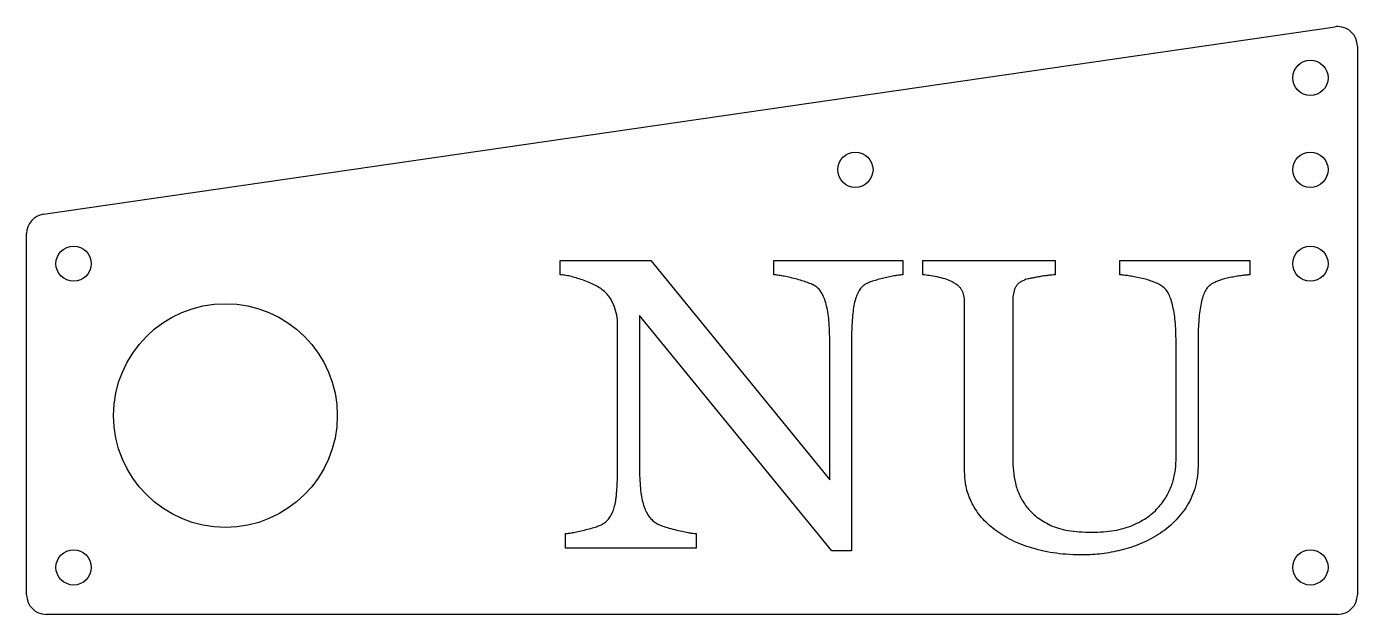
# Model space of a CAD drawing. Header units: inches. Extents: x 2.42 to 9.11, y 5.05 to 8.01.
import ezdxf

# ---------------------------------------------------------------- set-up
doc = ezdxf.new("R2010")
doc.units = ezdxf.units.IN
doc.header["$MEASUREMENT"] = 0
doc.layers.get('0').update_dxf_attribs({"lineweight": 0})

msp = doc.modelspace()

# ---------------------------------------------------------------- linework, layer by layer
at = {"color": 18, "lineweight": 25, "true_color": 0x000000}
for p, q in [((2.5021, 7.0616), (8.9982, 8.0045)), ((9.1107, 7.9071), (9.1107, 5.1478)), ((2.4178, 5.1478), (2.4178, 6.9642)), ((5.1018, 6.7575), (5.1018, 6.8296)), ((5.1018, 6.8296), (5.558, 6.8295)), ((5.558, 6.8295), (6.457, 5.7264)), ((6.1756, 6.7573), (6.1756, 6.8294)), ((6.1756, 6.8294), (6.8254, 6.8293)), ((6.8254, 6.8293), (6.8254, 6.7572)), ((6.9255, 6.7573), (6.9255, 6.8294)), ((6.9255, 6.8294), (7.5916, 6.8293)), ((7.5916, 6.8293), (7.5916, 6.7572)), ((7.916, 6.7572), (7.916, 6.8293)), ((7.916, 6.8293), (8.5693, 6.8292)), ((8.5693, 6.8292), (8.5693, 6.7571)), ((7.3774, 6.6298), (7.3773, 5.8306)), ((7.1352, 5.7642), (7.1353, 6.6195)), ((5.3901, 5.7952), (5.3902, 6.5076)), ((5.4996, 6.5523), (5.4995, 5.8063)), ((6.4681, 5.3689), (5.4996, 6.5523)), ((6.5666, 6.4276), (6.5664, 5.3688)), ((8.31, 6.4348), (8.3099, 5.806)), ((6.457, 5.7264), (6.4571, 6.4148)), ((8.1987, 5.8284), (8.1988, 6.4215)), ((5.1286, 5.3832), (5.1286, 5.4558)), ((5.7844, 5.4557), (5.7844, 5.3831)), ((5.7844, 5.3831), (5.1286, 5.3832)), ((6.5664, 5.3688), (6.4681, 5.3689)), ((9.0123, 5.0493), (2.5162, 5.0493))]:
    msp.add_line(p, q, dxfattribs=at)
for centre, radius in [((8.8745, 7.7478), 0.0886), ((6.586, 7.2855), 0.0886), ((8.8745, 7.2855), 0.0886), ((2.654, 6.8131), 0.0886), ((8.8745, 6.8131), 0.0886), ((3.4178, 6.0493), 0.5625), ((2.654, 5.2855), 0.0886), ((8.8745, 5.2855), 0.0886)]:
    msp.add_circle(centre, radius, dxfattribs=at)
for points, knots in [([(9.1107, 7.9071), (9.1107, 7.9614), (9.0667, 8.0055), (9.0123, 8.0055), (9.0076, 8.0055), (9.0028, 8.0052), (8.9982, 8.0045)], [0, 0, 0, 0, 1, 1, 1, 2, 2, 2, 2]), ([(5.3237, 6.6737), (5.3164, 6.6793), (5.3091, 6.6848), (5.3016, 6.6898), (5.2934, 6.6953), (5.285, 6.7003), (5.2763, 6.7049), (5.2666, 6.7099), (5.2567, 6.7144), (5.2467, 6.7186), (5.2358, 6.7232), (5.2249, 6.7274), (5.2138, 6.7313), (5.203, 6.7351), (5.192, 6.7385), (5.181, 6.7418), (5.1712, 6.7447), (5.1613, 6.7476), (5.1514, 6.75), (5.1427, 6.752), (5.1339, 6.7537), (5.125, 6.7549), (5.1173, 6.756), (5.1095, 6.7567), (5.1018, 6.7575)], [0, 0, 0, 0, 1, 1, 1, 2, 2, 2, 3, 3, 3, 4, 4, 4, 5, 5, 5, 6, 6, 6, 7, 7, 7, 8, 8, 8, 8]), ([(6.3872, 6.6989), (6.3812, 6.7023), (6.3752, 6.7056), (6.369, 6.7086), (6.3614, 6.7121), (6.3536, 6.7152), (6.3458, 6.718), (6.3364, 6.7214), (6.327, 6.7246), (6.3175, 6.7275), (6.3065, 6.7308), (6.2953, 6.7338), (6.2842, 6.7367), (6.273, 6.7396), (6.2618, 6.7425), (6.2505, 6.7451), (6.2408, 6.7473), (6.2311, 6.7492), (6.2213, 6.7511), (6.213, 6.7526), (6.2046, 6.7541), (6.1962, 6.7552), (6.1894, 6.756), (6.1825, 6.7567), (6.1756, 6.7573)], [0, 0, 0, 0, 1, 1, 1, 2, 2, 2, 3, 3, 3, 4, 4, 4, 5, 5, 5, 6, 6, 6, 7, 7, 7, 8, 8, 8, 8]), ([(6.4571, 6.4148), (6.4569, 6.4346), (6.4567, 6.4544), (6.456, 6.4742), (6.4554, 6.4916), (6.4545, 6.509), (6.4528, 6.5264), (6.4514, 6.5414), (6.4495, 6.5563), (6.4471, 6.5712), (6.4449, 6.5838), (6.4424, 6.5964), (6.4391, 6.6088), (6.4363, 6.6193), (6.4331, 6.6298), (6.429, 6.6399), (6.4256, 6.6486), (6.4216, 6.657), (6.417, 6.6652), (6.4131, 6.6722), (6.4087, 6.6791), (6.4033, 6.6849), (6.3985, 6.6901), (6.3928, 6.6945), (6.3872, 6.6989)], [0, 0, 0, 0, 1, 1, 1, 2, 2, 2, 3, 3, 3, 4, 4, 4, 5, 5, 5, 6, 6, 6, 7, 7, 7, 8, 8, 8, 8]), ([(6.6353, 6.7092), (6.6287, 6.7042), (6.6222, 6.6993), (6.6166, 6.6935), (6.6105, 6.6872), (6.6054, 6.6798), (6.6011, 6.672), (6.5963, 6.6633), (6.5924, 6.654), (6.5891, 6.6446), (6.5854, 6.6337), (6.5826, 6.6226), (6.5803, 6.6113), (6.5777, 6.5985), (6.5758, 6.5856), (6.5743, 6.5727), (6.5726, 6.5582), (6.5713, 6.5437), (6.5702, 6.5291), (6.569, 6.5131), (6.568, 6.497), (6.5674, 6.4808), (6.5668, 6.4631), (6.5667, 6.4454), (6.5666, 6.4276)], [0, 0, 0, 0, 1, 1, 1, 2, 2, 2, 3, 3, 3, 4, 4, 4, 5, 5, 5, 6, 6, 6, 7, 7, 7, 8, 8, 8, 8]), ([(6.8254, 6.7572), (6.8195, 6.7568), (6.8135, 6.7563), (6.8076, 6.7557), (6.8002, 6.7549), (6.7928, 6.7538), (6.7855, 6.7525), (6.7767, 6.7509), (6.768, 6.7492), (6.7593, 6.7473), (6.7491, 6.7452), (6.7388, 6.743), (6.7286, 6.7407), (6.7184, 6.7383), (6.7082, 6.7358), (6.6981, 6.733), (6.6896, 6.7305), (6.6811, 6.7278), (6.6726, 6.725), (6.6655, 6.7227), (6.6584, 6.7203), (6.6516, 6.7173), (6.646, 6.7149), (6.6406, 6.712), (6.6353, 6.7092)], [0, 0, 0, 0, 1, 1, 1, 2, 2, 2, 3, 3, 3, 4, 4, 4, 5, 5, 5, 6, 6, 6, 7, 7, 7, 8, 8, 8, 8]), ([(7.0697, 6.7234), (7.0592, 6.728), (7.0487, 6.7326), (7.0379, 6.7363), (7.0249, 6.7407), (7.0113, 6.7436), (6.9978, 6.7464), (6.9845, 6.7491), (6.9711, 6.7515), (6.9577, 6.7535), (6.947, 6.755), (6.9362, 6.7562), (6.9255, 6.7573)], [0, 0, 0, 0, 1, 1, 1, 2, 2, 2, 3, 3, 3, 4, 4, 4, 4]), ([(7.1353, 6.6195), (7.1349, 6.6306), (7.1344, 6.6416), (7.1321, 6.6524), (7.1301, 6.6617), (7.1267, 6.6708), (7.122, 6.6792), (7.1197, 6.6834), (7.1171, 6.6874), (7.1141, 6.691), (7.1107, 6.6951), (7.1067, 6.6987), (7.1025, 6.7021), (7.0978, 6.7061), (7.0929, 6.7098), (7.0877, 6.7131), (7.0819, 6.7168), (7.0758, 6.7201), (7.0697, 6.7234)], [0, 0, 0, 0, 1, 1, 1, 2, 2, 2, 3, 3, 3, 4, 4, 4, 5, 5, 5, 6, 6, 6, 6]), ([(7.4418, 6.7328), (7.4358, 6.7305), (7.4299, 6.7283), (7.4242, 6.7255), (7.4191, 6.723), (7.4141, 6.72), (7.4096, 6.7165), (7.4054, 6.7132), (7.4015, 6.7093), (7.3982, 6.7051), (7.395, 6.701), (7.3924, 6.6965), (7.3901, 6.6918), (7.3855, 6.6825), (7.3825, 6.6724), (7.3806, 6.6622), (7.3787, 6.6515), (7.378, 6.6406), (7.3774, 6.6298)], [0, 0, 0, 0, 1, 1, 1, 2, 2, 2, 3, 3, 3, 4, 4, 4, 5, 5, 5, 6, 6, 6, 6]), ([(7.5916, 6.7572), (7.5859, 6.7569), (7.5803, 6.7566), (7.5746, 6.7561), (7.5684, 6.7556), (7.5622, 6.755), (7.556, 6.7542), (7.5489, 6.7534), (7.5418, 6.7524), (7.5347, 6.7514), (7.527, 6.7503), (7.5194, 6.7491), (7.5117, 6.7478), (7.5044, 6.7465), (7.497, 6.7451), (7.4896, 6.7437), (7.4833, 6.7425), (7.4769, 6.7414), (7.4705, 6.7401), (7.4652, 6.7389), (7.4599, 6.7376), (7.4547, 6.7362), (7.4504, 6.7351), (7.4461, 6.7339), (7.4418, 6.7328)], [0, 0, 0, 0, 1, 1, 1, 2, 2, 2, 3, 3, 3, 4, 4, 4, 5, 5, 5, 6, 6, 6, 7, 7, 7, 8, 8, 8, 8]), ([(8.1276, 6.7009), (8.1206, 6.7051), (8.1135, 6.7093), (8.1062, 6.7129), (8.098, 6.717), (8.0896, 6.7203), (8.0811, 6.7234), (8.0716, 6.7269), (8.062, 6.7301), (8.0523, 6.7329), (8.0417, 6.7359), (8.0309, 6.7383), (8.0201, 6.7406), (8.0094, 6.7429), (7.9987, 6.745), (7.9879, 6.7471), (7.9787, 6.7488), (7.9695, 6.7506), (7.9602, 6.752), (7.9522, 6.7533), (7.9441, 6.7543), (7.936, 6.7552), (7.9294, 6.756), (7.9227, 6.7566), (7.916, 6.7572)], [0, 0, 0, 0, 1, 1, 1, 2, 2, 2, 3, 3, 3, 4, 4, 4, 5, 5, 5, 6, 6, 6, 7, 7, 7, 8, 8, 8, 8]), ([(8.1988, 6.4215), (8.1985, 6.4395), (8.1982, 6.4576), (8.1975, 6.4756), (8.1969, 6.4918), (8.1959, 6.5081), (8.1943, 6.5243), (8.1929, 6.539), (8.191, 6.5537), (8.1885, 6.5683), (8.1864, 6.5812), (8.1838, 6.594), (8.1806, 6.6067), (8.1778, 6.6178), (8.1745, 6.6288), (8.1705, 6.6395), (8.1671, 6.6487), (8.1632, 6.6576), (8.1585, 6.6661), (8.1545, 6.6734), (8.1498, 6.6805), (8.1441, 6.6865), (8.1392, 6.6918), (8.1334, 6.6964), (8.1276, 6.7009)], [0, 0, 0, 0, 1, 1, 1, 2, 2, 2, 3, 3, 3, 4, 4, 4, 5, 5, 5, 6, 6, 6, 7, 7, 7, 8, 8, 8, 8]), ([(8.3778, 6.7112), (8.3717, 6.7065), (8.3655, 6.7017), (8.3602, 6.6961), (8.3544, 6.69), (8.3497, 6.6827), (8.3456, 6.6751), (8.3408, 6.6663), (8.3369, 6.6571), (8.3336, 6.6477), (8.3298, 6.6367), (8.327, 6.6255), (8.3246, 6.6142), (8.3219, 6.6014), (8.3198, 6.5885), (8.3182, 6.5756), (8.3163, 6.5613), (8.315, 6.547), (8.3139, 6.5326), (8.3126, 6.5171), (8.3115, 6.5015), (8.3108, 6.4859), (8.3102, 6.4688), (8.3101, 6.4518), (8.31, 6.4348)], [0, 0, 0, 0, 1, 1, 1, 2, 2, 2, 3, 3, 3, 4, 4, 4, 5, 5, 5, 6, 6, 6, 7, 7, 7, 8, 8, 8, 8]), ([(8.5693, 6.7571), (8.5634, 6.7567), (8.5575, 6.7563), (8.5517, 6.7558), (8.5446, 6.7551), (8.5376, 6.7542), (8.5306, 6.7532), (8.5222, 6.7521), (8.5139, 6.7509), (8.5055, 6.7496), (8.496, 6.7481), (8.4865, 6.7464), (8.477, 6.7446), (8.4673, 6.7428), (8.4576, 6.7408), (8.448, 6.7384), (8.4392, 6.7362), (8.4305, 6.7336), (8.4218, 6.7307), (8.4138, 6.728), (8.4059, 6.7252), (8.3982, 6.7217), (8.3913, 6.7185), (8.3845, 6.7148), (8.3778, 6.7112)], [0, 0, 0, 0, 1, 1, 1, 2, 2, 2, 3, 3, 3, 4, 4, 4, 5, 5, 5, 6, 6, 6, 7, 7, 7, 8, 8, 8, 8]), ([(5.3902, 6.5076), (5.3894, 6.5233), (5.3886, 6.539), (5.3859, 6.5544), (5.383, 6.5704), (5.3781, 6.586), (5.3722, 6.6012), (5.3693, 6.6087), (5.3661, 6.6161), (5.3625, 6.6233), (5.3591, 6.63), (5.3553, 6.6366), (5.3511, 6.6428), (5.3472, 6.6487), (5.343, 6.6544), (5.3383, 6.6596), (5.3337, 6.6646), (5.3287, 6.6692), (5.3237, 6.6737)], [0, 0, 0, 0, 1, 1, 1, 2, 2, 2, 3, 3, 3, 4, 4, 4, 5, 5, 5, 6, 6, 6, 6]), ([(7.3773, 5.8306), (7.378, 5.8107), (7.3787, 5.7908), (7.3807, 5.771), (7.3828, 5.75), (7.3862, 5.7291), (7.3912, 5.7085), (7.3937, 5.698), (7.3967, 5.6875), (7.4002, 5.6772), (7.4037, 5.6669), (7.4078, 5.6568), (7.4124, 5.647), (7.4171, 5.637), (7.4223, 5.6273), (7.4281, 5.618), (7.4341, 5.6083), (7.4406, 5.5991), (7.4472, 5.5899)], [0, 0, 0, 0, 1, 1, 1, 2, 2, 2, 3, 3, 3, 4, 4, 4, 5, 5, 5, 6, 6, 6, 6]), ([(8.1141, 5.5919), (8.1214, 5.601), (8.1286, 5.6101), (8.1354, 5.6196), (8.142, 5.6288), (8.1481, 5.6383), (8.1536, 5.6481), (8.1589, 5.6575), (8.1637, 5.6672), (8.168, 5.6771), (8.1723, 5.6868), (8.176, 5.6968), (8.1794, 5.7069), (8.1827, 5.7168), (8.1856, 5.7268), (8.188, 5.737), (8.1904, 5.747), (8.1923, 5.7572), (8.194, 5.7674), (8.1956, 5.7775), (8.1969, 5.7876), (8.1976, 5.7977), (8.1984, 5.8079), (8.1986, 5.8181), (8.1987, 5.8284)], [0, 0, 0, 0, 1, 1, 1, 2, 2, 2, 3, 3, 3, 4, 4, 4, 5, 5, 5, 6, 6, 6, 7, 7, 7, 8, 8, 8, 8]), ([(5.3213, 5.5077), (5.3277, 5.5128), (5.334, 5.5179), (5.3396, 5.5238), (5.3453, 5.5297), (5.3503, 5.5364), (5.3546, 5.5435), (5.3592, 5.5511), (5.3631, 5.5591), (5.3664, 5.5673), (5.37, 5.5762), (5.3729, 5.5853), (5.3752, 5.5946), (5.3765, 5.5998), (5.3776, 5.6051), (5.3787, 5.6104), (5.3799, 5.6166), (5.381, 5.6229), (5.3819, 5.6291), (5.3829, 5.6362), (5.3836, 5.6433), (5.3842, 5.6504), (5.385, 5.6582), (5.3858, 5.6661), (5.3864, 5.674), (5.3871, 5.6827), (5.3875, 5.6915), (5.3879, 5.7004), (5.3884, 5.7101), (5.3889, 5.7198), (5.3892, 5.7295), (5.3896, 5.74), (5.3897, 5.7506), (5.3898, 5.7611), (5.39, 5.7725), (5.39, 5.7838), (5.3901, 5.7952)], [0, 0, 0, 0, 1, 1, 1, 2, 2, 2, 3, 3, 3, 4, 4, 4, 5, 5, 5, 6, 6, 6, 7, 7, 7, 8, 8, 8, 9, 9, 9, 10, 10, 10, 11, 11, 11, 12, 12, 12, 12]), ([(5.4995, 5.8063), (5.4997, 5.7867), (5.4999, 5.767), (5.5006, 5.7473), (5.5012, 5.7301), (5.5023, 5.7128), (5.5038, 5.6956), (5.5051, 5.6806), (5.5068, 5.6656), (5.5091, 5.6508), (5.5111, 5.6383), (5.5136, 5.6259), (5.5166, 5.6136), (5.5193, 5.603), (5.5225, 5.5925), (5.5265, 5.5823), (5.5301, 5.5733), (5.5343, 5.5646), (5.539, 5.5561), (5.5432, 5.5485), (5.5477, 5.541), (5.5533, 5.5344), (5.5584, 5.5285), (5.5643, 5.5232), (5.5703, 5.5179)], [0, 0, 0, 0, 1, 1, 1, 2, 2, 2, 3, 3, 3, 4, 4, 4, 5, 5, 5, 6, 6, 6, 7, 7, 7, 8, 8, 8, 8]), ([(7.2871, 5.4749), (7.2749, 5.4846), (7.2628, 5.4943), (7.2515, 5.5049), (7.2407, 5.515), (7.2306, 5.5259), (7.221, 5.5371), (7.2116, 5.5481), (7.2027, 5.5594), (7.1946, 5.5712), (7.1867, 5.5829), (7.1795, 5.5951), (7.1732, 5.6077), (7.1669, 5.6201), (7.1615, 5.6328), (7.1566, 5.6457), (7.1519, 5.6583), (7.1478, 5.6712), (7.1446, 5.6843), (7.1415, 5.6973), (7.1392, 5.7105), (7.1378, 5.7238), (7.1363, 5.7372), (7.1358, 5.7507), (7.1352, 5.7642)], [0, 0, 0, 0, 1, 1, 1, 2, 2, 2, 3, 3, 3, 4, 4, 4, 5, 5, 5, 6, 6, 6, 7, 7, 7, 8, 8, 8, 8]), ([(8.3099, 5.806), (8.3093, 5.7865), (8.3086, 5.767), (8.3064, 5.7477), (8.3044, 5.7294), (8.3009, 5.7113), (8.2961, 5.6936), (8.2915, 5.6764), (8.2858, 5.6595), (8.2787, 5.6432), (8.2719, 5.6272), (8.2638, 5.6117), (8.2547, 5.5968), (8.2457, 5.5821), (8.2356, 5.568), (8.2249, 5.5545), (8.2142, 5.5412), (8.2028, 5.5283), (8.1907, 5.5161), (8.1786, 5.5039), (8.1658, 5.4922), (8.1523, 5.4816), (8.1385, 5.4708), (8.124, 5.4609), (8.1094, 5.4511)], [0, 0, 0, 0, 1, 1, 1, 2, 2, 2, 3, 3, 3, 4, 4, 4, 5, 5, 5, 6, 6, 6, 7, 7, 7, 8, 8, 8, 8]), ([(7.4472, 5.5899), (7.455, 5.5808), (7.4628, 5.5717), (7.4712, 5.5633), (7.4799, 5.5545), (7.4891, 5.5464), (7.4989, 5.539), (7.5091, 5.5312), (7.5197, 5.5242), (7.5306, 5.5175), (7.5422, 5.5105), (7.554, 5.5039), (7.5663, 5.4982), (7.5796, 5.492), (7.5935, 5.4868), (7.6077, 5.4825), (7.6236, 5.4778), (7.6398, 5.4742), (7.6562, 5.4714), (7.6744, 5.4682), (7.6929, 5.4661), (7.7113, 5.4647), (7.7321, 5.4632), (7.7529, 5.4628), (7.7738, 5.4623)], [0, 0, 0, 0, 1, 1, 1, 2, 2, 2, 3, 3, 3, 4, 4, 4, 5, 5, 5, 6, 6, 6, 7, 7, 7, 8, 8, 8, 8]), ([(7.7738, 5.4623), (7.7936, 5.4628), (7.8134, 5.4632), (7.8332, 5.4647), (7.8515, 5.466), (7.8698, 5.4682), (7.8879, 5.4713), (7.9046, 5.4742), (7.9211, 5.4778), (7.9373, 5.4825), (7.9524, 5.4868), (7.9672, 5.4921), (7.9817, 5.4981), (7.9954, 5.5039), (8.0087, 5.5103), (8.0216, 5.5175), (8.0337, 5.5241), (8.0455, 5.5314), (8.0568, 5.5393), (8.0677, 5.5469), (8.0781, 5.5552), (8.0877, 5.5642), (8.097, 5.5729), (8.1056, 5.5824), (8.1141, 5.5919)], [0, 0, 0, 0, 1, 1, 1, 2, 2, 2, 3, 3, 3, 4, 4, 4, 5, 5, 5, 6, 6, 6, 7, 7, 7, 8, 8, 8, 8]), ([(5.1286, 5.4558), (5.1346, 5.4563), (5.1405, 5.4569), (5.1464, 5.4577), (5.1542, 5.4587), (5.1619, 5.4601), (5.1696, 5.4615), (5.179, 5.4633), (5.1884, 5.4652), (5.1977, 5.4673), (5.2089, 5.4699), (5.2201, 5.4726), (5.2312, 5.4755), (5.2422, 5.4783), (5.2532, 5.4811), (5.264, 5.4843), (5.2727, 5.4868), (5.2813, 5.4894), (5.2898, 5.4924), (5.2963, 5.4947), (5.3028, 5.4972), (5.3089, 5.5004), (5.3132, 5.5026), (5.3173, 5.5051), (5.3213, 5.5077)], [0, 0, 0, 0, 1, 1, 1, 2, 2, 2, 3, 3, 3, 4, 4, 4, 5, 5, 5, 6, 6, 6, 7, 7, 7, 8, 8, 8, 8]), ([(5.5703, 5.5179), (5.5756, 5.514), (5.5809, 5.5101), (5.5866, 5.5068), (5.5939, 5.5024), (5.6018, 5.4991), (5.6098, 5.496), (5.6198, 5.4922), (5.63, 5.4888), (5.6402, 5.4857), (5.6524, 5.4821), (5.6648, 5.4788), (5.6771, 5.4758), (5.6895, 5.4729), (5.7019, 5.4701), (5.7143, 5.4675), (5.7243, 5.4653), (5.7344, 5.4633), (5.7445, 5.4612), (5.7523, 5.4597), (5.7601, 5.4581), (5.7679, 5.4572), (5.7734, 5.4565), (5.7789, 5.4561), (5.7844, 5.4557)], [0, 0, 0, 0, 1, 1, 1, 2, 2, 2, 3, 3, 3, 4, 4, 4, 5, 5, 5, 6, 6, 6, 7, 7, 7, 8, 8, 8, 8]), ([(7.733, 5.3482), (7.7096, 5.3486), (7.6863, 5.349), (7.663, 5.3503), (7.6409, 5.3516), (7.6187, 5.3537), (7.5967, 5.3566), (7.5758, 5.3593), (7.5551, 5.3629), (7.5345, 5.3673), (7.5148, 5.3715), (7.4954, 5.3766), (7.4761, 5.3824), (7.4579, 5.3878), (7.4398, 5.3939), (7.422, 5.4008), (7.4052, 5.4073), (7.3887, 5.4146), (7.3725, 5.4225), (7.3571, 5.43), (7.3421, 5.4381), (7.3276, 5.4472), (7.3138, 5.4559), (7.3004, 5.4654), (7.2871, 5.4749)], [0, 0, 0, 0, 1, 1, 1, 2, 2, 2, 3, 3, 3, 4, 4, 4, 5, 5, 5, 6, 6, 6, 7, 7, 7, 8, 8, 8, 8]), ([(8.1094, 5.4511), (8.0946, 5.4424), (8.0798, 5.4336), (8.0645, 5.4256), (8.0494, 5.4177), (8.0338, 5.4105), (8.018, 5.4039), (8.0024, 5.3974), (7.9866, 5.3914), (7.9705, 5.3861), (7.9545, 5.3808), (7.9382, 5.3763), (7.9218, 5.3722), (7.9057, 5.3682), (7.8894, 5.3647), (7.8731, 5.3617), (7.8572, 5.3587), (7.8413, 5.3562), (7.8253, 5.3542), (7.8098, 5.3522), (7.7943, 5.3506), (7.7787, 5.3497), (7.7635, 5.3488), (7.7482, 5.3485), (7.733, 5.3482)], [0, 0, 0, 0, 1, 1, 1, 2, 2, 2, 3, 3, 3, 4, 4, 4, 5, 5, 5, 6, 6, 6, 7, 7, 7, 8, 8, 8, 8])]:
    msp.add_open_spline(points, degree=3, knots=knots, dxfattribs=at)
for points in [[(2.5021, 7.0616), (2.4537, 7.0545), (2.4178, 7.0131), (2.4178, 6.9642)], [(2.4178, 5.1478), (2.4178, 5.0934), (2.4619, 5.0493), (2.5162, 5.0493)], [(9.0123, 5.0493), (9.0667, 5.0493), (9.1107, 5.0934), (9.1107, 5.1478)]]:
    msp.add_open_spline(points, degree=3, dxfattribs=at)

doc.saveas('drawing.dxf')
